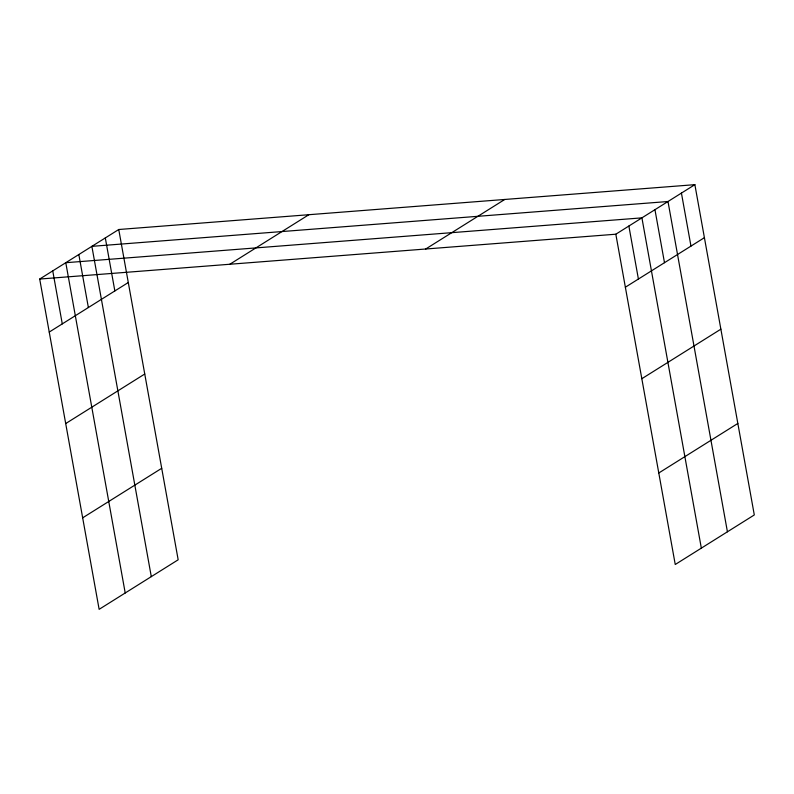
<?xml version="1.0" encoding="UTF-8"?>
<svg xmlns="http://www.w3.org/2000/svg" width="794" height="794" viewBox="0 0 794 794"><rect width="100%" height="100%" fill="white"/><g stroke="black" fill="none" stroke-linecap="round" stroke-linejoin="round"><path stroke-width="1.19" d="M118.753 229.506L178.174 559.79L99.131 609.335L39.7 279.051L118.753 229.506L694.869 184.665L754.3 514.949L675.247 564.494L615.826 234.21L694.869 184.665M49.238 332.061L128.291 282.515M229.823 264.253L308.866 214.708M65.704 423.559L144.746 374.014M425.703 249.008L504.756 199.463M82.665 517.827L161.718 468.291M625.364 287.22L704.407 237.674M641.82 378.718L720.873 329.173M658.782 472.996L737.834 423.45M39.7 279.051L615.826 234.21M681.431 193.091L690.969 246.1M727.423 531.791L667.992 201.517L91.876 246.348L151.297 576.633M654.951 209.685L664.489 262.695M701.34 548.148L641.909 217.864L65.783 262.705L125.214 592.979M628.868 226.042L638.406 279.041M105.314 237.932L114.852 290.932M78.834 254.527L88.372 307.536M52.741 270.873L62.279 323.883"/></g></svg>
